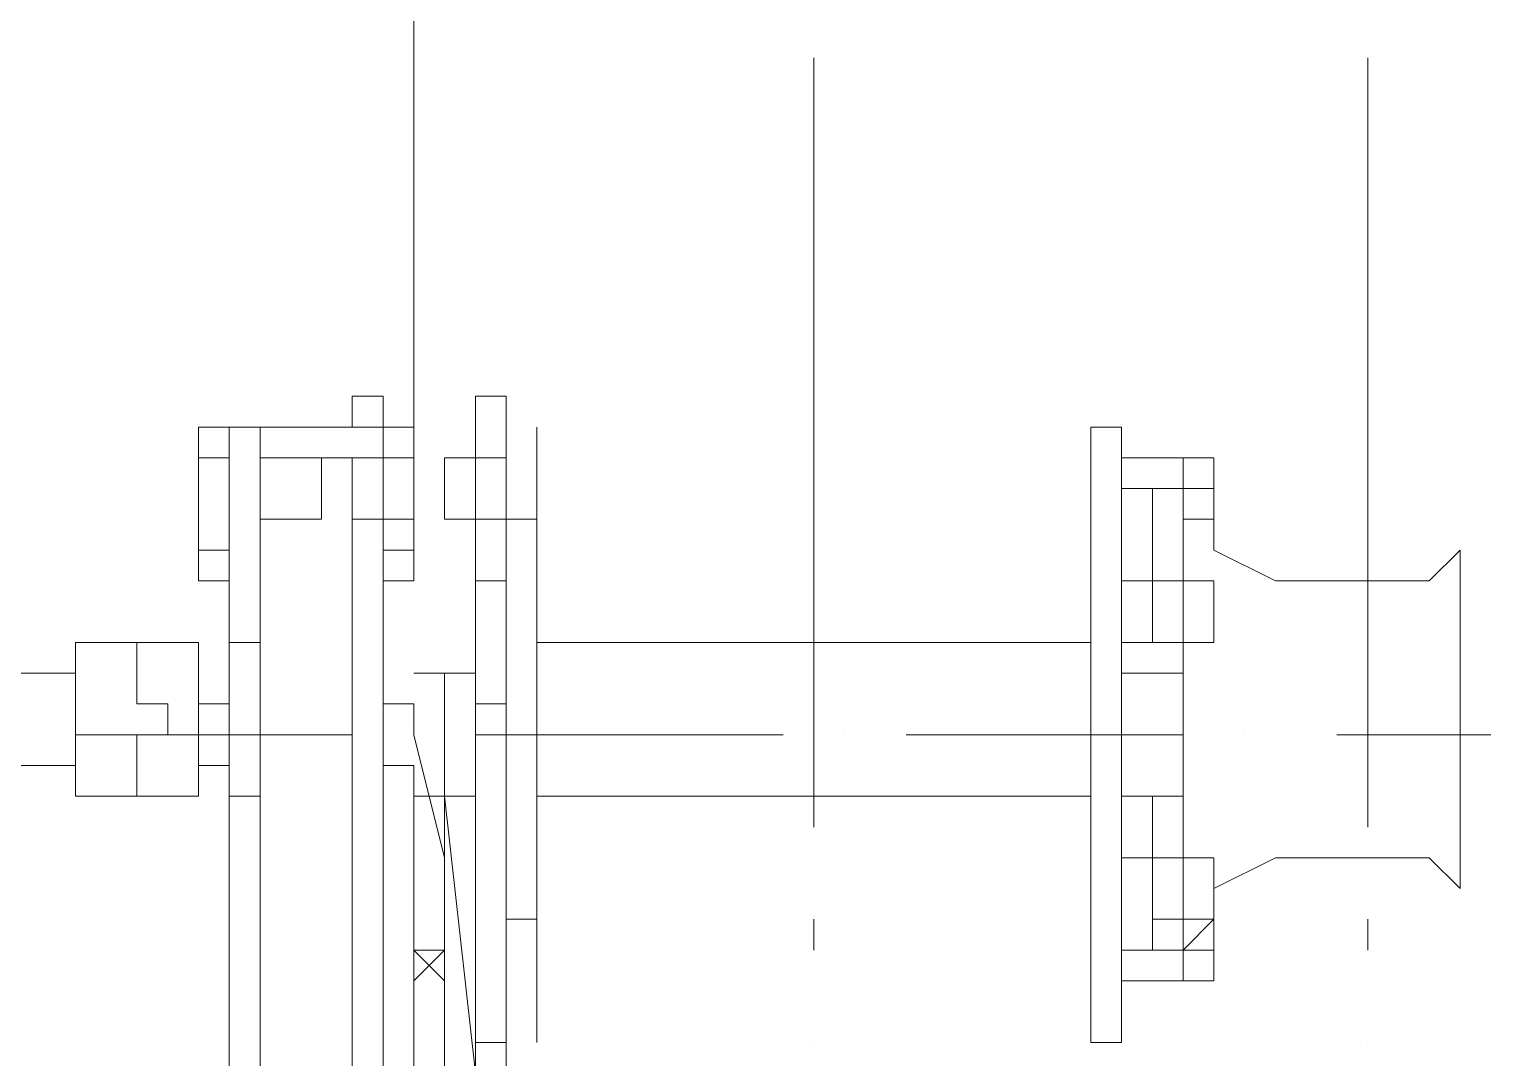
# Model space of a CAD drawing. Header units: millimetres. Extents: x -1005 to 291095, y -4225 to 50669.
# Drawn here: x 69489 to 72761, y 18194 to 20497 of the extents above; entities that cross this region are included whole.
import ezdxf

# ---------------------------------------------------------------- set-up
doc = ezdxf.new("R2010")
doc.units = ezdxf.units.MM
doc.layers.add('PDF_Geomertry', color=7, linetype='Continuous')

msp = doc.modelspace()

# ---------------------------------------------------------------- linework, layer by layer
at = {"layer": 'PDF_Geomertry', "lineweight": 5}
for points in [[(70350, 20914.8), (70350, 19261.8), (70281.1, 19261.8)], [(71245.3, 20432.7), (71245.3, 18710.8)], [(72485.1, 20432.7), (72485.1, 18710.8)], [(69936.7, 19261.8), (69867.8, 19261.8), (69867.8, 19606.2), (70212.2, 19606.2), (70212.2, 19675.1), (70281.1, 19675.1), (70281.1, 19606.2), (69936.7, 19606.2), (69936.7, 17677.7), (70281.1, 17677.7), (70969.8, 16920.1)], [(70556.6, 19675.1), (70556.6, 19675.1), (70487.7, 19675.1), (70556.6, 19675.1), (70556.6, 19606.2)], [(70556.6, 19675.1), (70556.6, 19675.1), (70556.6, 19606.2), (70556.6, 19675.1), (70556.6, 19537.3), (70487.7, 19537.3)], [(70556.6, 19537.3), (70556.6, 19675.1), (70556.6, 19675.1), (70487.7, 19675.1), (70487.7, 19606.2), (70487.7, 19675.1), (70487.7, 19606.2), (70487.7, 19675.1), (70487.7, 19537.3), (70487.7, 19537.3)], [(70487.7, 19537.3), (70487.7, 19537.3), (70487.7, 19537.3), (70487.7, 19468.5), (70487.7, 19537.3), (70487.7, 19675.1), (70487.7, 19675.1)], [(70487.7, 19606.2), (70487.7, 19675.1), (70487.7, 19606.2), (70487.7, 19606.2), (70487.7, 19675.1), (70487.7, 19399.6), (70487.7, 19261.8), (70487.7, 19261.8)], [(70005.6, 19606.2), (70005.6, 17677.7), (70005.6, 17608.8), (70005.6, 17677.7), (69867.8, 17677.7)], [(70350, 19261.8), (70350, 19606.2), (70281.1, 19606.2), (70281.1, 17677.7), (70281.1, 19606.2)], [(71865.2, 19606.2), (71865.2, 19606.2), (71934.1, 19606.2)], [(71865.2, 18228.7), (71865.2, 18228.7), (71865.2, 19606.2)], [(71934.1, 19606.2), (71934.1, 18642), (72003, 18642), (71934.1, 18642), (71934.1, 18228.7), (71865.2, 18228.7)], [(69936.7, 19537.3), (69867.8, 19537.3), (69867.8, 19330.7), (69936.7, 19330.7)], [(70212.2, 17746.6), (70212.2, 19537.3), (70281.1, 19537.3), (70005.6, 19537.3), (70005.6, 17746.6), (70005.6, 17746.6)], [(70281.1, 19330.7), (70350, 19330.7), (70350, 19537.3), (70281.1, 19537.3)], [(70487.7, 18504.2), (70487.7, 19399.6), (70487.7, 19468.5), (70487.7, 19399.6), (70418.8, 19399.6), (70418.8, 19468.5), (70418.8, 19537.3), (70487.7, 19537.3), (70487.7, 19468.5)], [(70418.8, 19537.3), (70418.8, 19468.5)], [(70556.6, 19399.6), (70556.6, 19399.6), (70487.7, 19399.6), (70487.7, 19537.3), (70487.7, 19399.6), (70487.7, 19330.7)], [(70487.7, 19399.6), (70487.7, 19399.6), (70487.7, 19330.7), (70487.7, 19399.6), (70487.7, 19468.5), (70487.7, 19537.3), (70487.7, 19537.3)], [(72622.8, 19261.8), (72416.2, 19261.8), (72278.5, 19261.8), (72140.7, 19330.7), (72140.7, 19468.5), (71934.1, 19468.5), (72071.8, 19468.5), (72071.8, 19537.3), (71934.1, 19537.3), (72140.7, 19537.3), (72140.7, 19330.7), (72140.7, 19399.6), (72071.8, 19399.6), (72071.8, 18435.3), (72071.8, 19399.6)], [(71934.1, 19261.8), (72003, 19261.8), (71934.1, 19261.8), (71934.1, 19468.5), (71934.1, 19537.3), (71934.1, 19261.8), (71934.1, 19192.9)], [(70556.6, 19399.6), (70556.6, 19399.6), (70556.6, 19330.7)], [(70556.6, 19399.6), (70556.6, 19399.6), (70625.4, 19399.6)], [(70556.6, 19399.6), (70556.6, 19399.6), (70556.6, 19261.8), (70556.6, 19261.8)], [(70556.6, 19261.8), (70556.6, 18986.3), (70556.6, 19399.6), (70556.6, 19399.6), (70556.6, 18986.3)], [(71934.1, 19399.6), (71934.1, 19399.6), (71934.1, 19330.7)], [(71934.1, 19055.2), (71934.1, 19055.2), (71934.1, 19330.7)], [(72691.7, 18573.1), (72691.7, 19330.7), (72691.7, 18573.1), (72691.7, 18573.1), (72622.8, 18642), (72416.2, 18642), (72278.5, 18642), (72140.7, 18573.1), (72140.7, 18435.3), (71934.1, 18435.3), (72071.8, 18435.3)], [(72691.7, 19330.7), (72691.7, 19330.7), (72622.8, 19261.8)], [(70487.7, 19261.8), (70487.7, 18986.3), (70487.7, 18986.3)], [(69867.8, 18848.6), (69867.8, 19124.1), (69867.8, 18779.7), (69730.1, 18779.7), (69592.3, 18779.7), (69592.3, 18779.7)], [(69867.8, 19055.2), (69867.8, 19124.1), (69730.1, 19124.1), (69592.3, 19124.1), (69592.3, 18779.7), (69592.3, 19124.1)], [(70005.6, 19124.1), (69936.7, 19124.1)], [(70281.1, 19124.1), (70281.1, 19124.1)], [(70625.4, 19124.1), (70625.4, 19124.1), (70625.4, 19055.2)], [(70625.4, 19124.1), (71865.2, 19124.1)], [(72071.8, 19124.1), (71934.1, 19124.1), (71934.1, 18779.7), (72071.8, 18779.7)], [(69592.3, 18848.6), (69041.3, 18848.6), (69041.3, 19055.2), (69592.3, 19055.2)], [(70487.7, 18779.7), (70487.7, 18779.7), (70487.7, 19055.2), (70418.8, 19055.2), (70418.8, 18779.7), (70418.8, 18710.8), (70418.8, 18779.7), (70350, 18779.7), (70350, 18779.7)], [(70350, 19055.2), (70350, 19055.2), (70418.8, 19055.2), (70418.8, 19055.2)], [(71934.1, 19055.2), (71934.1, 19055.2)], [(69730.1, 18848.6), (69730.1, 18917.5), (69730.1, 18917.5), (69798.9, 18917.5), (69798.9, 18986.3), (69730.1, 18986.3), (69730.1, 18986.3)], [(69867.8, 18986.3), (69936.7, 18986.3)], [(70281.1, 18986.3), (70350, 18986.3)], [(70487.7, 18986.3), (70487.7, 18986.3), (70556.6, 18986.3), (70556.6, 18917.5), (71176.5, 18917.5)], [(70556.6, 18917.5), (70556.6, 18917.5), (70487.7, 18917.5), (70487.7, 18986.3)], [(70487.7, 18986.3), (70487.7, 18986.3)], [(69592.3, 18917.5), (70212.2, 18917.5)], [(69798.9, 18917.5), (69798.9, 18917.5)], [(70418.8, 18642), (70350, 18917.5), (70350, 18917.5)], [(70556.6, 18022.1), (70556.6, 18091), (70556.6, 18228.7), (70556.6, 18917.5), (70487.7, 18917.5), (70487.7, 18848.6), (70487.7, 18917.5), (70487.7, 18917.5)], [(70487.7, 18917.5), (70487.7, 18504.2), (70487.7, 18917.5), (70487.7, 18228.7), (70487.7, 18091), (70556.6, 18091)], [(71314.2, 18917.5), (71314.2, 18917.5)], [(71451.9, 18917.5), (72071.8, 18917.5)], [(72209.6, 18917.5), (72209.6, 18917.5)], [(72416.2, 18917.5), (72760.6, 18917.5)], [(69867.8, 18779.7), (69867.8, 18848.6), (69936.7, 18848.6)], [(70281.1, 18848.6), (70350, 18848.6), (70350, 17126.7)], [(71934.1, 18848.6), (71934.1, 18848.6)], [(70005.6, 18779.7), (69936.7, 18779.7)], [(70281.1, 18779.7), (70281.1, 18779.7)], [(70418.8, 18779.7), (70418.8, 18779.7), (70487.7, 18779.7)], [(71865.2, 18779.7), (70625.4, 18779.7), (70625.4, 18779.7)], [(71934.1, 18779.7), (71934.1, 18573.1)], [(70556.6, 18504.2), (70556.6, 18504.2), (70556.6, 18435.3), (70556.6, 18366.4)], [(70625.4, 18504.2), (70556.6, 18504.2), (70556.6, 18435.3)], [(71245.3, 18504.2), (71245.3, 18435.3)], [(71934.1, 18504.2), (71934.1, 18504.2)], [(72485.1, 18504.2), (72485.1, 18435.3)], [(70418.8, 18435.3), (70418.8, 18435.3), (70350, 18435.3)], [(70418.8, 18435.3), (70418.8, 18435.3), (70350, 18435.3)], [(70350, 18435.3), (70418.8, 18366.4)], [(70418.8, 18435.3), (70350, 18366.4)], [(70418.8, 18297.6), (70418.8, 17953.2)], [(70487.7, 18228.7), (70556.6, 18228.7)], [(70625.4, 18228.7), (70625.4, 18228.7)], [(71245.3, 18228.7), (71245.3, 18228.7)], [(72485.1, 18228.7), (72485.1, 18228.7)]]:
    msp.add_lwpolyline(points, dxfattribs=at)
for points in [[(70556.6, 19606.2), (70556.6, 19675.1)], [(70556.6, 19675.1), (70556.6, 19399.6)], [(70625.4, 19606.2), (70625.4, 18228.7), (70625.4, 19606.2)], [(70005.6, 19537.3), (70005.6, 19537.3)], [(70005.6, 19537.3), (70005.6, 19399.6), (70143.3, 19399.6), (70143.3, 19537.3), (70005.6, 19537.3)], [(70005.6, 19537.3), (70005.6, 19399.6), (70143.3, 19399.6), (70143.3, 19537.3), (70005.6, 19537.3)], [(70005.6, 19537.3), (70005.6, 19399.6), (70143.3, 19399.6), (70143.3, 19537.3), (70005.6, 19537.3)], [(70281.1, 19537.3), (70212.2, 19537.3), (70281.1, 19537.3)], [(70212.2, 19537.3), (70281.1, 19537.3), (70212.2, 19537.3)], [(70212.2, 19537.3), (70212.2, 19399.6), (70350, 19399.6), (70350, 19537.3), (70212.2, 19537.3)], [(70212.2, 19537.3), (70281.1, 19537.3), (70212.2, 19537.3)], [(70556.6, 19537.3), (70556.6, 19468.5), (70556.6, 19537.3), (70556.6, 19399.6)], [(70556.6, 19537.3), (70556.6, 19537.3)], [(70556.6, 19537.3), (70556.6, 19537.3)], [(72003, 19468.5), (72003, 19124.1), (72003, 19468.5)], [(72071.8, 19399.6), (72071.8, 19468.5), (72071.8, 19399.6)], [(70487.7, 19399.6), (70487.7, 19399.6)], [(70487.7, 19399.6), (70487.7, 19399.6)], [(70487.7, 19399.6), (70487.7, 18986.3)], [(70556.6, 19399.6), (70556.6, 19399.6)], [(70556.6, 19261.8), (70487.7, 19261.8)], [(70487.7, 19261.8), (70487.7, 19261.8)], [(70556.6, 19261.8), (70556.6, 19261.8)], [(71934.1, 19261.8), (71934.1, 19261.8)], [(72003, 19192.9), (72003, 19261.8)], [(72003, 19261.8), (72003, 19124.1), (72140.7, 19124.1), (72140.7, 19261.8), (72003, 19261.8)], [(72003, 19261.8), (72003, 19124.1), (72140.7, 19124.1), (72140.7, 19261.8), (72003, 19261.8)], [(72003, 19261.8), (72003, 19124.1), (72140.7, 19124.1), (72140.7, 19261.8), (72003, 19261.8)], [(72003, 19261.8), (72003, 19192.9), (72003, 19261.8)], [(72003, 19261.8), (72003, 19124.1), (72140.7, 19124.1), (72140.7, 19261.8), (72003, 19261.8)], [(72003, 19261.8), (72003, 19192.9), (72003, 19261.8)], [(72003, 19261.8), (72003, 19192.9), (72003, 19261.8)], [(72071.8, 19261.8), (72003, 19261.8), (72003, 19192.9), (72003, 19261.8)], [(72003, 19261.8), (72003, 19124.1), (72140.7, 19124.1), (72140.7, 19261.8), (72003, 19261.8)], [(72003, 19261.8), (72003, 19124.1), (72140.7, 19124.1), (72140.7, 19261.8), (72003, 19261.8)], [(72003, 19261.8), (72003, 19124.1), (72140.7, 19124.1), (72140.7, 19261.8), (72003, 19261.8)], [(72003, 19192.9), (72003, 19261.8), (72003, 19192.9)], [(72003, 19261.8), (72003, 19192.9), (72003, 19261.8)], [(72003, 19261.8), (72003, 19124.1), (72140.7, 19124.1), (72140.7, 19261.8), (72003, 19261.8)], [(72003, 19261.8), (72003, 19192.9), (72003, 19261.8)], [(69730.1, 18986.3), (69730.1, 19124.1), (69730.1, 18986.3)], [(70350, 19055.2), (70350, 19055.2)], [(70556.6, 19055.2), (70556.6, 18779.7), (70556.6, 18779.7), (70556.6, 19055.2)], [(71934.1, 19055.2), (71934.1, 19055.2)], [(71934.1, 19055.2), (71934.1, 18917.4), (72071.8, 18917.4), (72071.8, 19055.2), (71934.1, 19055.2)], [(71934.1, 18986.3), (71934.1, 19055.2)], [(71934.1, 18779.7), (71934.1, 19055.2)], [(70350, 18986.3), (70350, 18917.5)], [(70556.6, 18986.3), (70556.6, 18986.3)], [(69730.1, 18779.7), (69730.1, 18917.5), (69730.1, 18779.7)], [(70556.6, 18917.5), (70556.6, 18917.5)], [(70556.6, 18917.5), (70556.6, 18504.2)], [(71934.1, 18779.7), (71934.1, 18779.7), (71934.1, 18848.6)], [(70418.8, 18779.7), (70487.7, 18159.8), (70418.8, 18091), (70418.8, 18159.8)], [(71934.1, 18779.7), (71934.1, 18642), (72071.8, 18642), (72071.8, 18779.7), (71934.1, 18779.7)], [(71934.1, 18779.7), (71934.1, 18779.7)], [(71934.1, 18779.7), (71934.1, 18642), (72071.8, 18642), (72071.8, 18779.7), (71934.1, 18779.7)], [(71934.1, 18779.7), (71934.1, 18642), (72071.8, 18642), (72071.8, 18779.7), (71934.1, 18779.7)], [(71934.1, 18779.7), (71934.1, 18642), (72071.8, 18642), (72071.8, 18779.7), (71934.1, 18779.7)], [(72003, 18435.3), (72003, 18779.7), (72003, 18435.3)], [(71934.1, 18642), (71934.1, 18642), (71934.1, 18642), (71934.1, 18435.3), (71934.1, 18366.4)], [(72003, 18642), (72003, 18642)], [(72003, 18642), (72003, 18504.2), (72140.7, 18504.2), (72140.7, 18642), (72003, 18642)], [(72003, 18642), (72003, 18504.2), (72140.7, 18504.2), (72140.7, 18642), (72003, 18642)], [(72003, 18642), (72003, 18504.2), (72140.7, 18504.2), (72140.7, 18642), (72003, 18642)], [(72003, 18642), (72003, 18504.2), (72140.7, 18504.2), (72140.7, 18642), (72003, 18642)], [(72003, 18642), (72003, 18504.2), (72140.7, 18504.2), (72140.7, 18642), (72003, 18642)], [(72003, 18642), (72003, 18504.2), (72140.7, 18504.2), (72140.7, 18642), (72003, 18642)], [(72003, 18642), (72003, 18642)], [(72003, 18642), (72003, 18504.2), (72140.7, 18504.2), (72140.7, 18642), (72003, 18642)], [(72003, 18642), (72003, 18504.2), (72140.7, 18504.2), (72140.7, 18642), (72003, 18642)], [(72003, 18642), (72003, 18504.2), (72140.7, 18504.2), (72140.7, 18642), (72003, 18642)], [(72003, 18642), (72003, 18642)], [(72003, 18642), (72003, 18504.2), (72140.7, 18504.2), (72140.7, 18642), (72003, 18642)], [(72003, 18642), (72003, 18504.2), (72140.7, 18504.2), (72140.7, 18642), (72003, 18642)], [(72003, 18642), (72003, 18504.2), (72140.7, 18504.2), (72140.7, 18642), (72003, 18642)], [(72071.8, 18642), (72003, 18642)], [(71934.1, 18366.4), (72140.7, 18366.4), (72140.7, 18573.1), (72140.7, 18504.2), (72071.8, 18435.3), (72071.8, 18366.4)], [(70487.7, 18504.2), (70487.7, 18504.2), (70487.7, 18435.3), (70487.7, 18366.4)], [(70487.7, 18504.2), (70487.7, 18504.2)], [(70556.6, 18435.3), (70556.6, 18504.2)], [(70556.6, 18504.2), (70556.6, 18504.2)], [(70418.8, 18435.3), (70418.8, 18435.3)], [(70418.8, 18435.3), (70418.8, 18435.3)], [(70418.8, 18435.3), (70418.8, 18366.4), (70418.8, 18435.3)], [(70418.8, 18435.3), (70418.8, 18435.3)], [(70418.8, 18435.3), (70418.8, 18435.3)], [(70487.7, 18435.3), (70487.7, 18435.3)], [(70556.6, 18435.3), (70556.6, 18435.3)], [(70556.6, 18435.3), (70556.6, 18435.3)], [(70556.6, 18228.7), (70487.7, 18228.7), (70556.6, 18228.7)]]:
    msp.add_lwpolyline(points, close=True, dxfattribs=at)

doc.saveas('drawing.dxf')
